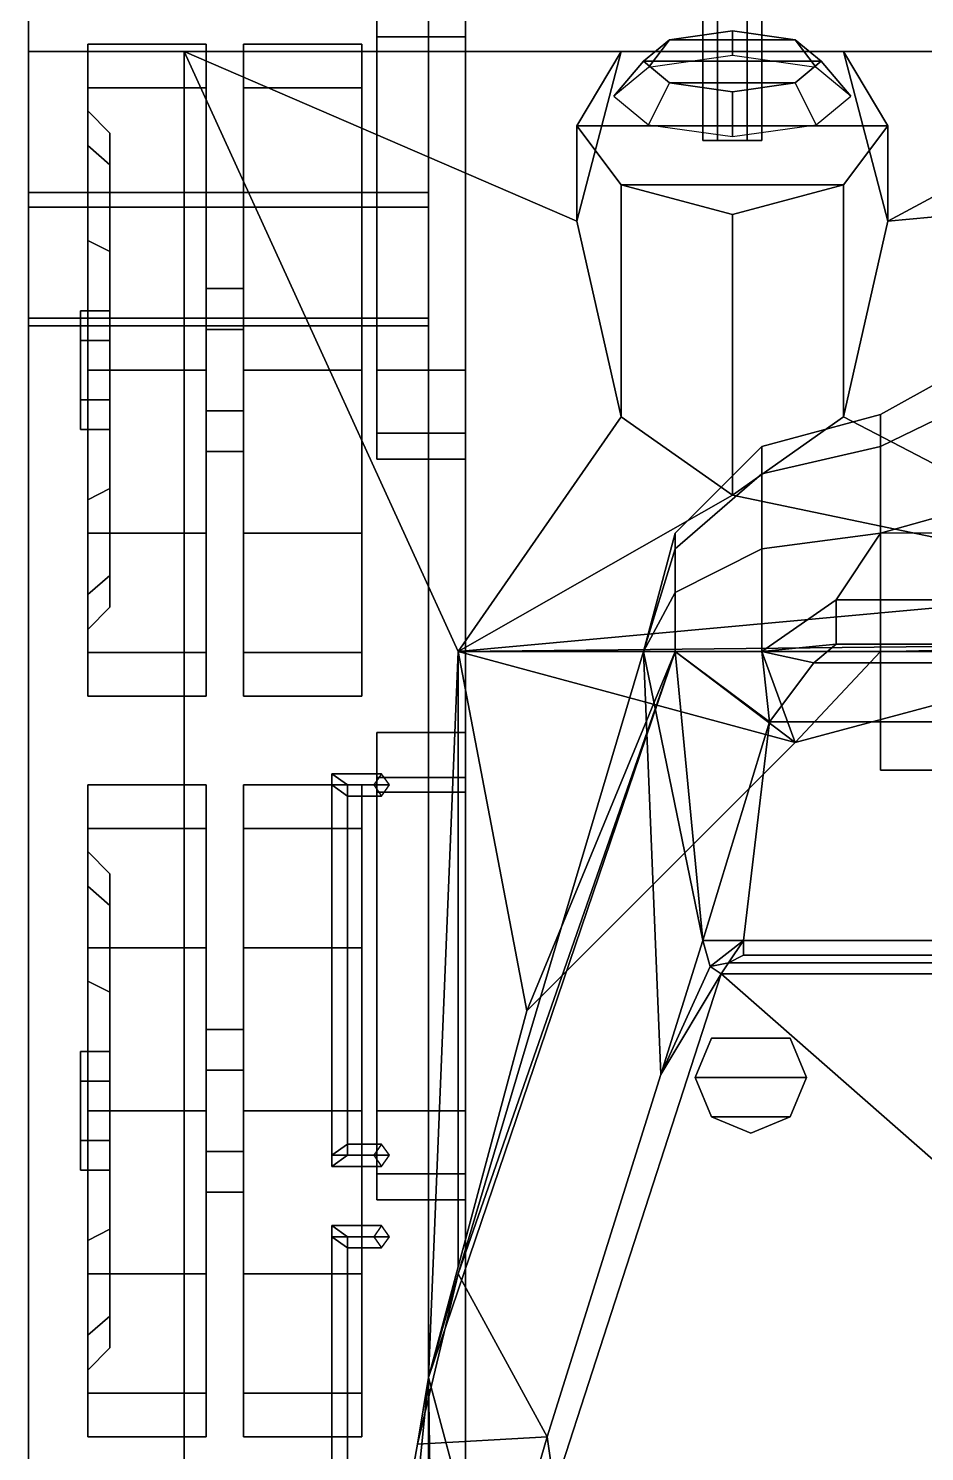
# Model space of a CAD drawing. Header units: millimetres. Extents: x -1.5 to 3, y -11.1 to 7.4.
# Drawn here: x -1.53 to -0.321, y 0.48 to 2.401 of the extents above; entities that cross this region are included whole.
import ezdxf

# ---------------------------------------------------------------- set-up
doc = ezdxf.new("R2010")
doc.units = ezdxf.units.MM
for name, color, linetype in [('mantlet', 5, 'Continuous'), ('mg', 1, 'Continuous'), ('mudguards', 6, 'Continuous'), ('tracks', 3, 'Continuous'), ('turret', 2, 'Continuous'), ('wheel', 2, 'Continuous')]:
    doc.layers.add(name, color=color, linetype=linetype)

msp = doc.modelspace()

# ---------------------------------------------------------------- linework, layer by layer
for points in [[(-0.94, 2.47, 0.4), (-0.94, -2.47, 0.4), (-0.94, -2.96, 0.89), (-0.94, 2.94, 0.67)], [(-0.94, 2.94, 0.77), (-0.94, -2.96, 0.89), (-0.94, -2.7338, 1.08), (-0.94, 2.4045, 1.08)], [(0.94, 2.37, 1.1), (0.94, 2.94, 0.77), (-0.94, 2.94, 0.77), (-0.94, 2.37, 1.1)], [(-0.94, -2.96, 0.89), (-0.94, 2.94, 0.77), (-0.94, 2.94, 0.67), (-0.94, -2.96, 0.89)], [(0.94, 2.47, 0.4), (0.94, -2.47, 0.4), (-0.94, -2.47, 0.4), (-0.94, 2.47, 0.4)], [(-0.94, 2.4506, 0.485), (-0.94, 2.39, 0.45), (-1.06, 2.39, 0.45), (-1.06, 2.4506, 0.485)], [(-0.94, 2.39, 0.59), (-0.94, 2.4506, 0.555), (-1.06, 2.4506, 0.555), (-1.06, 2.39, 0.59)], [(-1.06, 2.39, 0.45), (-1.06, 2.37, 0.45), (-1.06, 2.39, 0.59), (-1.06, 2.4506, 0.555)], [(-1.06, 2.4506, 0.485), (-1.06, 2.39, 0.45), (-1.06, 2.4506, 0.555), (-1.06, 2.4506, 0.485)], [(-1.06, 2.39, 0.59), (-1.06, 1.94, 0.59), (-0.94, 1.94, 0.59), (-0.94, 2.39, 0.59)], [(-1.06, 2.37, 0.45), (-1.06, 1.94, 0.35), (-1.06, 1.94, 0.59), (-1.06, 2.39, 0.59)], [(-0.94, 2.39, 0.45), (-0.94, 2.37, 0.45), (-1.06, 2.37, 0.45), (-1.06, 2.39, 0.45)], [(-1.32, 2.37, 1.1), (-1.32, -2.71, 1.1), (-0.99, 0.58, 1.5103), (-0.95, 1.56, 1.56)], [(-0.73, 1.877, 1.38), (-0.79, 2.1411, 1.23), (-1.32, 2.37, 1.1), (-0.95, 1.56, 1.56)], [(-0.79, 2.1411, 1.23), (-0.73, 2.37, 1.1), (-0.73, 2.37, 1.1), (-1.32, 2.37, 1.1)], [(-0.94, 2.37, 0.45), (-0.94, 1.94, 0.35), (-1.06, 1.94, 0.35), (-1.06, 2.37, 0.45)], [(-0.79, 2.27, 1.23), (-0.73, 2.37, 1.1), (-0.73, 2.37, 1.1), (-0.79, 2.1411, 1.23)], [(-0.37, 2.27, 1.23), (-0.43, 2.37, 1.1), (-0.73, 2.37, 1.1), (-0.79, 2.27, 1.23)], [(-0.43, 2.37, 1.1), (-0.37, 2.27, 1.23), (-0.37, 2.1411, 1.23), (-0.43, 2.37, 1.1)], [(-0.43, 2.37, 1.1), (-0.37, 2.1411, 1.23), (0, 2.34, 1.117), (0, 2.37, 1.1)], [(-0.37, 2.1411, 1.23), (-0.37, 2.1411, 1.23), (0.01, 2.1763, 1.21), (0, 2.34, 1.117)], [(-0.73, 2.19, 1.38), (-0.79, 2.27, 1.23), (-0.79, 2.1411, 1.23), (-0.73, 1.877, 1.38)], [(-0.43, 2.19, 1.38), (-0.37, 2.27, 1.23), (-0.79, 2.27, 1.23), (-0.73, 2.19, 1.38)], [(-0.37, 2.27, 1.23), (-0.43, 2.19, 1.38), (-0.43, 1.877, 1.38), (-0.37, 2.1411, 1.23)], [(-0.58, 2.15, 1.44), (-0.73, 2.19, 1.38), (-0.73, 1.877, 1.38), (-0.58, 1.7713, 1.44)], [(-0.58, 2.15, 1.44), (-0.43, 2.19, 1.38), (-0.73, 2.19, 1.38), (-0.58, 2.15, 1.44)], [(-0.43, 2.19, 1.38), (-0.58, 2.15, 1.44), (-0.58, 1.7713, 1.44), (-0.43, 1.877, 1.38)], [(-0.37, 2.1411, 1.23), (-0.43, 1.877, 1.38), (0.01, 1.648, 1.51), (0.01, 2.1763, 1.21)], [(-0.94, 1.8551, 0.3851), (-0.94, 1.94, 0.35), (-0.94, 2.155, 0.4), (-0.94, 1.849, 0.4)], [(-0.94, 1.94, 0.35), (-0.94, 1.8551, 0.3851), (-1.06, 1.8551, 0.3851), (-1.06, 1.94, 0.35)], [(-0.94, 1.8551, 0.5549), (-0.94, 1.94, 0.59), (-1.06, 1.94, 0.59), (-1.06, 1.8551, 0.5549)], [(-1.06, 1.8551, 0.5549), (-1.06, 1.94, 0.59), (-1.06, 1.94, 0.35), (-1.06, 1.8551, 0.3851)], [(-0.58, 1.7713, 1.44), (-0.73, 1.877, 1.38), (-0.95, 1.56, 1.56)], [(0.01, 1.648, 1.51), (-0.43, 1.877, 1.38), (-0.58, 1.7713, 1.44)], [(-0.94, 1.82, 0.47), (-0.94, 1.8551, 0.5549), (-1.06, 1.8551, 0.5549), (-1.06, 1.82, 0.47)], [(-0.94, 1.8551, 0.3851), (-0.94, 1.82, 0.47), (-1.06, 1.82, 0.47), (-1.06, 1.8551, 0.3851)], [(-1.06, 1.82, 0.47), (-1.06, 1.8551, 0.5549), (-1.06, 1.8551, 0.3851), (-1.06, 1.82, 0.47)], [(0.01, 1.648, 1.51), (-0.58, 1.7713, 1.44), (-0.95, 1.56, 1.56)], [(0, 1.57, 1.5543), (0.01, 1.648, 1.51), (-0.95, 1.56, 1.56)], [(-0.95, 1.56, 1.56), (-0.99, 0.58, 1.5103), (-0.95, 0.7293, 1.56)], [(0, 1.57, 1.5543), (-0.95, 1.56, 1.56), (-0.0373, 1.56, 1.56)], [(-0.0373, 1.56, 1.56), (-0.95, 1.56, 1.56), (-0.495, 1.4374, 1.56)], [(-0.495, 1.4374, 1.56), (-0.95, 1.56, 1.56), (-0.8574, 1.075, 1.56)], [(-0.8574, 1.075, 1.56), (-0.95, 1.56, 1.56), (-0.95, 0.7293, 1.56)], [(-1.06, 1.4506, 0.485), (-1.06, 1.39, 0.45), (-1.06, 1.4506, 0.555), (-1.06, 1.4506, 0.485)], [(-1.06, 1.39, 0.45), (-1.06, 1.37, 0.45), (-1.06, 1.39, 0.59), (-1.06, 1.4506, 0.555)], [(-0.94, 1.4506, 0.555), (-0.94, 1.4506, 0.485), (-1.06, 1.4506, 0.485), (-1.06, 1.4506, 0.555)], [(-0.94, 1.4506, 0.485), (-0.94, 1.39, 0.45), (-1.06, 1.39, 0.45), (-1.06, 1.4506, 0.485)], [(-0.94, 1.39, 0.59), (-0.94, 1.4506, 0.555), (-1.06, 1.4506, 0.555), (-1.06, 1.39, 0.59)], [(-1.0428, 1.38, 1.424), (-1.0534, 1.395, 1.4134), (-1.1206, 1.395, 1.4806), (-1.0994, 1.38, 1.4806)], [(-1.0534, 1.395, 1.4134), (-1.064, 1.38, 1.4028), (-1.1206, 1.38, 1.4594), (-1.1206, 1.395, 1.4806)], [(-1.1206, 0.88, 1.4594), (-1.1206, 0.865, 1.4806), (-1.1206, 1.395, 1.4806), (-1.1206, 1.38, 1.4594)], [(-1.1206, 0.865, 1.4806), (-1.0994, 0.88, 1.4806), (-1.0994, 1.38, 1.4806), (-1.1206, 1.395, 1.4806)], [(-1.06, 1.37, 0.45), (-1.06, 0.94, 0.35), (-1.06, 0.94, 0.59), (-1.06, 1.39, 0.59)], [(-0.94, 1.39, 0.45), (-0.94, 1.37, 0.45), (-1.06, 1.37, 0.45), (-1.06, 1.39, 0.45)], [(-1.06, 1.39, 0.59), (-1.06, 0.94, 0.59), (-0.94, 0.94, 0.59), (-0.94, 1.39, 0.59)], [(-1.064, 1.38, 1.4028), (-1.0534, 1.365, 1.4134), (-1.0994, 1.365, 1.4594), (-1.1206, 1.38, 1.4594)], [(-1.0994, 0.895, 1.4594), (-1.1206, 0.88, 1.4594), (-1.1206, 1.38, 1.4594), (-1.0994, 1.365, 1.4594)], [(-1.0534, 1.365, 1.4134), (-1.0428, 1.38, 1.424), (-1.0994, 1.38, 1.4806), (-1.0994, 1.365, 1.4594)], [(-1.0994, 0.88, 1.4806), (-1.0994, 0.895, 1.4594), (-1.0994, 1.365, 1.4594), (-1.0994, 1.38, 1.4806)], [(-0.94, 1.37, 0.45), (-0.94, 0.94, 0.35), (-1.06, 0.94, 0.35), (-1.06, 1.37, 0.45)], [(-0.94, 0.8551, 0.3851), (-0.94, 0.94, 0.35), (-0.94, 1.155, 0.4), (-0.94, 0.849, 0.4)], [(-1.06, 0.8551, 0.5549), (-1.06, 0.94, 0.59), (-1.06, 0.94, 0.35), (-1.06, 0.8551, 0.3851)], [(-0.94, 0.94, 0.35), (-0.94, 0.8551, 0.3851), (-1.06, 0.8551, 0.3851), (-1.06, 0.94, 0.35)], [(-0.94, 0.8551, 0.5549), (-0.94, 0.94, 0.59), (-1.06, 0.94, 0.59), (-1.06, 0.8551, 0.5549)], [(-1.0534, 0.895, 1.4134), (-1.064, 0.88, 1.4028), (-1.1206, 0.88, 1.4594), (-1.0994, 0.895, 1.4594)], [(-1.0428, 0.88, 1.424), (-1.0534, 0.895, 1.4134), (-1.0994, 0.895, 1.4594), (-1.0994, 0.88, 1.4806)], [(-1.064, 0.88, 1.4028), (-1.0534, 0.865, 1.4134), (-1.1206, 0.865, 1.4806), (-1.1206, 0.88, 1.4594)], [(-1.0534, 0.865, 1.4134), (-1.0428, 0.88, 1.424), (-1.0994, 0.88, 1.4806), (-1.1206, 0.865, 1.4806)], [(-1.06, 0.82, 0.47), (-1.06, 0.8551, 0.5549), (-1.06, 0.8551, 0.3851), (-1.06, 0.82, 0.47)], [(-0.94, 0.82, 0.47), (-0.94, 0.8551, 0.5549), (-1.06, 0.8551, 0.5549), (-1.06, 0.82, 0.47)], [(-0.94, 0.8551, 0.3851), (-0.94, 0.82, 0.47), (-1.06, 0.82, 0.47), (-1.06, 0.8551, 0.3851)], [(-1.0428, 0.77, 1.424), (-1.0534, 0.785, 1.4134), (-1.1206, 0.785, 1.4806), (-1.0994, 0.77, 1.4806)], [(-1.0534, 0.785, 1.4134), (-1.064, 0.77, 1.4028), (-1.1206, 0.77, 1.4594), (-1.1206, 0.785, 1.4806)], [(-1.1206, 0.27, 1.4594), (-1.1206, 0.255, 1.4806), (-1.1206, 0.785, 1.4806), (-1.1206, 0.77, 1.4594)], [(-1.1206, 0.255, 1.4806), (-1.0994, 0.27, 1.4806), (-1.0994, 0.77, 1.4806), (-1.1206, 0.785, 1.4806)], [(-1.064, 0.77, 1.4028), (-1.0534, 0.755, 1.4134), (-1.0994, 0.755, 1.4594), (-1.1206, 0.77, 1.4594)], [(-1.0994, 0.285, 1.4594), (-1.1206, 0.27, 1.4594), (-1.1206, 0.77, 1.4594), (-1.0994, 0.755, 1.4594)], [(-1.0534, 0.755, 1.4134), (-1.0428, 0.77, 1.424), (-1.0994, 0.77, 1.4806), (-1.0994, 0.755, 1.4594)], [(-1.0994, 0.27, 1.4806), (-1.0994, 0.285, 1.4594), (-1.0994, 0.755, 1.4594), (-1.0994, 0.77, 1.4806)], [(-0.95, 0.7293, 1.56), (-0.99, 0.58, 1.5103), (-0.99, 0.58, 1.56), (-0.95, 0.7293, 1.56)], [(-0.99, 0.58, 1.5103), (-1.32, -2.71, 1.1), (-0.95, -2.19, 1.56)], [(-0.99, 0.58, 1.5103), (-0.95, -2.19, 1.56), (-0.95, 0.4307, 1.56)], [(-0.99, 0.58, 1.5103), (-0.95, 0.4307, 1.56), (-0.95, 0.4307, 1.56), (-0.99, 0.58, 1.56)]]:
    msp.add_3dface(points)
at = {"layer": 'mantlet'}
for points in [[(-0.29, 1.8804, 2.195), (-0.29, 1.93, 2.01), (-0.38, 1.88, 2.01), (-0.38, 1.8371, 2.17)], [(-0.29, 1.93, 2.01), (-0.29, 1.8804, 1.825), (-0.38, 1.8371, 1.85), (-0.38, 1.88, 2.01)], [(-0.29, 1.8804, 1.825), (-0.29, 1.745, 1.71), (-0.38, 1.72, 1.7329), (-0.38, 1.8371, 1.85)], [(-0.29, 1.745, 2.31), (-0.29, 1.8804, 2.195), (-0.38, 1.8371, 2.17), (-0.38, 1.72, 2.2871)], [(-0.29, 1.56, 2.33), (-0.29, 1.745, 2.31), (-0.38, 1.72, 2.2871), (-0.38, 1.56, 2.33)], [(-0.29, 1.745, 1.71), (-0.29, 1.56, 1.69), (-0.38, 1.56, 1.69), (-0.38, 1.72, 1.7329)], [(0.38, 1.4, 2.2871), (0.38, 1.56, 2.33), (-0.38, 1.56, 2.33), (-0.38, 1.4, 2.2871)], [(0.38, 1.56, 1.69), (0.38, 1.4, 1.7329), (-0.38, 1.4, 1.7329), (-0.38, 1.56, 1.69)]]:
    msp.add_3dface(points, dxfattribs=at)
at = {"layer": 'mg'}
for points in [[(-0.6, 2.46, 1.2446), (-0.62, 2.46, 1.21), (-0.62, 2.25, 1.21), (-0.6, 2.25, 1.2446)], [(-0.62, 2.46, 1.21), (-0.62, 2.46, 1.13), (-0.62, 2.25, 1.13), (-0.62, 2.25, 1.21)], [(-0.62, 2.46, 1.13), (-0.54, 2.46, 1.13), (-0.54, 2.25, 1.13), (-0.62, 2.25, 1.13)], [(-0.56, 2.46, 1.2446), (-0.6, 2.46, 1.2446), (-0.6, 2.25, 1.2446), (-0.56, 2.25, 1.2446)], [(-0.54, 2.46, 1.21), (-0.56, 2.46, 1.2446), (-0.56, 2.25, 1.2446), (-0.54, 2.25, 1.21)], [(-0.54, 2.46, 1.13), (-0.54, 2.46, 1.21), (-0.54, 2.25, 1.21), (-0.54, 2.25, 1.13)], [(-0.6931, 2.3487, 1.1537), (-0.74, 2.31, 1.26), (-0.7, 2.357, 1.2771), (-0.6649, 2.386, 1.1974)], [(-0.6649, 2.386, 1.1974), (-0.7, 2.357, 1.2771), (-0.46, 2.357, 1.2771), (-0.4951, 2.386, 1.1974)], [(-0.58, 2.3647, 1.1096), (-0.6931, 2.3487, 1.1537), (-0.6649, 2.386, 1.1974), (-0.58, 2.398, 1.1643)], [(-0.58, 2.398, 1.1643), (-0.6649, 2.386, 1.1974), (-0.4951, 2.386, 1.1974), (-0.58, 2.398, 1.1643)], [(-0.4669, 2.3487, 1.1537), (-0.58, 2.3647, 1.1096), (-0.58, 2.398, 1.1643), (-0.4951, 2.386, 1.1974)], [(-0.42, 2.31, 1.26), (-0.4669, 2.3487, 1.1537), (-0.4951, 2.386, 1.1974), (-0.46, 2.357, 1.2771)], [(-0.74, 2.31, 1.26), (-0.6931, 2.2713, 1.3663), (-0.6649, 2.328, 1.3568), (-0.7, 2.357, 1.2771)], [(-0.7, 2.357, 1.2771), (-0.6649, 2.328, 1.3568), (-0.4951, 2.328, 1.3568), (-0.46, 2.357, 1.2771)], [(-0.4669, 2.2713, 1.3663), (-0.42, 2.31, 1.26), (-0.46, 2.357, 1.2771), (-0.4951, 2.328, 1.3568)], [(-0.6931, 2.2713, 1.3663), (-0.58, 2.2553, 1.4104), (-0.58, 2.3159, 1.3899), (-0.6649, 2.328, 1.3568)], [(-0.6649, 2.328, 1.3568), (-0.58, 2.3159, 1.3899), (-0.58, 2.3159, 1.3899), (-0.4951, 2.328, 1.3568)], [(-0.58, 2.2553, 1.4104), (-0.4669, 2.2713, 1.3663), (-0.4951, 2.328, 1.3568), (-0.58, 2.3159, 1.3899)]]:
    msp.add_3dface(points, dxfattribs=at)
at = {"layer": 'mudguards'}
for points in [[(-1.53, 2.86, 1.08), (-1.53, -2.74, 1.08), (-1.53, -2.71, 1.1), (-1.53, 2.88, 1.1)], [(-1.53, 2.88, 1.1), (-1.53, 2.37, 1.1), (-0.94, 2.37, 1.1), (-0.94, 2.88, 1.1)], [(-0.94, 2.37, 1.1), (-0.94, 2.4045, 1.08), (-0.94, 2.86, 1.08), (-0.94, 2.88, 1.1)], [(-0.94, 2.86, 1.08), (-0.94, -2.7338, 1.08), (-1.53, -2.74, 1.08), (-1.53, 2.86, 1.08)], [(-1.53, 2.37, 1.1), (-1.53, -2.01, 1.1), (-1.32, -2.01, 1.1), (-1.32, 2.37, 1.1)]]:
    msp.add_3dface(points, dxfattribs=at)
at = {"layer": 'tracks'}
for points in [[(-1.53, 2.81, 0.34), (-1.53, 2.18, 0.05), (-1.53, 2.16, 0.08), (-1.53, 2.78, 0.38)], [(-0.99, 2.81, 0.34), (-0.99, 2.18, 0.05), (-1.53, 2.18, 0.05), (-1.53, 2.81, 0.34)], [(-0.99, 2.16, 0.08), (-0.99, 2.18, 0.05), (-0.99, 2.81, 0.34), (-0.99, 2.78, 0.38)], [(-1.53, 2.78, 0.38), (-1.53, 2.16, 0.08), (-0.99, 2.16, 0.08), (-0.99, 2.78, 0.38)], [(-1.53, 2, 0.89), (-1.53, 2.43, 0.9), (-0.99, 2.43, 0.9), (-0.99, 2, 0.89)], [(-1.53, 2, 0.93), (-1.53, 2.43, 0.94), (-1.53, 2.43, 0.9), (-1.53, 2, 0.89)], [(-0.99, 2, 0.93), (-0.99, 2.43, 0.94), (-1.53, 2.43, 0.94), (-1.53, 2, 0.93)], [(-0.99, 2.43, 0.9), (-0.99, 2.43, 0.94), (-0.99, 2, 0.93), (-0.99, 2, 0.89)], [(-0.99, 2.18, 0.05), (-0.99, 2.01), (-1.53, 2.01), (-1.53, 2.18, 0.05)], [(-1.53, 2.18, 0.05), (-1.53, 2.01), (-1.53, 2.01, 0.04), (-1.53, 2.16, 0.08)], [(-0.99, 2.01, 0.04), (-0.99, 2.01), (-0.99, 2.18, 0.05), (-0.99, 2.16, 0.08)], [(-1.53, 2.16, 0.08), (-1.53, 2.01, 0.04), (-0.99, 2.01, 0.04), (-0.99, 2.16, 0.08)], [(-0.99, 2.01), (-0.99, -1.92), (-1.53, -1.92), (-1.53, 2.01)], [(-1.53, 2.01), (-1.53, -1.92), (-1.53, -1.92, 0.04), (-1.53, 2.01, 0.04)], [(-1.53, 2.01, 0.04), (-1.53, -1.92, 0.04), (-0.99, -1.92, 0.04), (-0.99, 2.01, 0.04)], [(-0.99, -1.01, 0.93), (-0.99, 2, 0.93), (-1.53, 2, 0.93), (-1.53, -1.01, 0.93)], [(-1.53, -1.01, 0.93), (-1.53, 2, 0.93), (-1.53, 2, 0.89), (-1.53, -1.01, 0.89)], [(-1.53, -1.01, 0.89), (-1.53, 2, 0.89), (-0.99, 2, 0.89), (-0.99, -1.01, 0.89)], [(-0.99, -1.92, 0.04), (-0.99, -1.92), (-0.99, 2.01), (-0.99, 2.01, 0.04)], [(-0.99, 2, 0.89), (-0.99, 2, 0.93), (-0.99, -1.01, 0.93), (-0.99, -1.01, 0.89)]]:
    msp.add_3dface(points, dxfattribs=at)
at = {"layer": 'turret'}
for points in [[(-0.54, 1.8371, 2.01), (-0.38, 1.88, 2.01), (-0.38, 1.8371, 1.85), (-0.54, 1.8, 1.8714)], [(-0.54, 1.8, 2.1486), (-0.38, 1.8371, 2.17), (-0.38, 1.88, 2.01), (-0.54, 1.8371, 2.01)], [(-0.6571, 1.72, 2.01), (-0.54, 1.8371, 2.01), (-0.54, 1.8, 1.8714), (-0.6571, 1.6986, 1.93)], [(-0.6571, 1.6986, 2.09), (-0.54, 1.8, 2.1486), (-0.54, 1.8371, 2.01), (-0.6571, 1.72, 2.01)], [(-0.54, 1.8, 1.8714), (-0.38, 1.8371, 1.85), (-0.38, 1.72, 1.7329), (-0.54, 1.6986, 1.77)], [(-0.54, 1.6986, 2.25), (-0.38, 1.72, 2.2871), (-0.38, 1.8371, 2.17), (-0.54, 1.8, 2.1486)], [(-0.6571, 1.6986, 1.93), (-0.54, 1.8, 1.8714), (-0.54, 1.6986, 1.77), (-0.6571, 1.64, 1.8714)], [(-0.6571, 1.64, 2.1486), (-0.54, 1.6986, 2.25), (-0.54, 1.8, 2.1486), (-0.6571, 1.6986, 2.09)], [(-0.7, 1.56, 2.01), (-0.6571, 1.72, 2.01), (-0.6571, 1.6986, 1.93), (-0.7, 1.56, 2.01)], [(-0.7, 1.56, 2.01), (-0.6571, 1.6986, 2.09), (-0.6571, 1.72, 2.01), (-0.7, 1.56, 2.01)], [(-0.54, 1.6986, 1.77), (-0.38, 1.72, 1.7329), (-0.38, 1.56, 1.69), (-0.54, 1.56, 1.7329)], [(-0.54, 1.56, 2.2871), (-0.44, 1.63, 2.355), (-0.38, 1.72, 2.2871), (-0.54, 1.6986, 2.25)], [(0.38, 1.72, 2.2871), (-0.38, 1.72, 2.2871), (-0.44, 1.63, 2.355), (0.44, 1.63, 2.355)], [(-0.7, 1.56, 2.01), (-0.6571, 1.6986, 1.93), (-0.6571, 1.64, 1.8714), (-0.7, 1.56, 2.01)], [(-0.7, 1.56, 2.01), (-0.6571, 1.64, 2.1486), (-0.6571, 1.6986, 2.09), (-0.7, 1.56, 2.01)], [(-0.6571, 1.64, 1.8714), (-0.54, 1.6986, 1.77), (-0.54, 1.56, 1.7329), (-0.6571, 1.56, 1.85)], [(-0.6571, 1.56, 2.17), (-0.54, 1.56, 2.2871), (-0.54, 1.6986, 2.25), (-0.6571, 1.64, 2.1486)], [(-0.7, 1.56, 2.01), (-0.6571, 1.64, 1.8714), (-0.6571, 1.56, 1.85), (-0.7, 1.56, 2.01)], [(-0.7, 1.56, 2.01), (-0.6571, 1.56, 2.17), (-0.6571, 1.64, 2.1486), (-0.7, 1.56, 2.01)], [(-0.44, 1.57, 2.36), (-0.44, 1.63, 2.355), (-0.54, 1.56, 2.2871)], [(0.44, 1.63, 2.355), (-0.44, 1.63, 2.355), (-0.44, 1.57, 2.36), (0.44, 1.57, 2.36)], [(-0.99, 0.58, 1.71), (-0.95, 0.72, 1.85), (-0.95, 0.72, 1.85), (-0.6571, 1.56, 1.85)], [(-0.8574, 1.075, 1.71), (-0.99, 0.58, 1.71), (-0.99, 0.58, 1.71), (-0.6571, 1.56, 1.85)], [(-0.7, 1.56, 2.01), (-0.95, 0.72, 1.85), (-0.83, 0.5, 2.43), (-0.6767, 0.989, 2.43)], [(-0.6571, 1.56, 1.85), (-0.95, 0.72, 1.85), (-0.95, 0.72, 1.85), (-0.7, 1.56, 2.01)], [(-0.8574, 1.075, 1.71), (-0.6571, 1.56, 1.85), (-0.6571, 1.56, 1.85), (-0.495, 1.4374, 1.71)], [(-0.62, 1.17, 2.43), (-0.7, 1.56, 2.01), (-0.6767, 0.989, 2.43)], [(-0.62, 1.17, 2.43), (-0.6571, 1.56, 2.17), (-0.7, 1.56, 2.01)], [(-0.62, 1.17, 2.43), (-0.53, 1.465, 2.38), (-0.6571, 1.56, 2.17)], [(-0.53, 1.465, 2.38), (-0.54, 1.56, 2.2871), (-0.6571, 1.56, 2.17)], [(-0.495, 1.4374, 1.71), (-0.6571, 1.56, 1.85), (-0.6571, 1.56, 1.85), (-0.54, 1.56, 1.7329)], [(-0.47, 1.545, 2.36), (-0.44, 1.57, 2.36), (-0.54, 1.56, 2.2871)], [(-0.53, 1.465, 2.38), (-0.47, 1.545, 2.36), (-0.54, 1.56, 2.2871)], [(-0.495, 1.4374, 1.71), (-0.54, 1.56, 1.7329), (-0.54, 1.56, 1.7329), (-0.38, 1.56, 1.69)], [(0, 1.57, 1.71), (-0.495, 1.4374, 1.71), (-0.38, 1.56, 1.69), (0, 1.57, 1.71)], [(-0.0373, 1.56, 1.56), (-0.495, 1.4374, 1.56), (-0.495, 1.4374, 1.71), (-0.0373, 1.56, 1.71)], [(0.44, 1.57, 2.36), (-0.44, 1.57, 2.36), (-0.47, 1.545, 2.36), (0.47, 1.545, 2.36)], [(0.47, 1.545, 2.36), (-0.47, 1.545, 2.36), (-0.53, 1.465, 2.38), (0.53, 1.465, 2.38)], [(-0.53, 1.465, 2.38), (-0.62, 1.17, 2.43), (-0.565, 1.17, 2.43)], [(0.53, 1.465, 2.38), (-0.53, 1.465, 2.38), (-0.565, 1.17, 2.43), (0.565, 1.17, 2.43)], [(-0.495, 1.4374, 1.56), (-0.8574, 1.075, 1.56), (-0.8574, 1.075, 1.71), (-0.495, 1.4374, 1.71)], [(-0.61, 1.135, 2.43), (-0.62, 1.17, 2.43), (-0.6767, 0.989, 2.43)], [(-0.565, 1.17, 2.43), (-0.62, 1.17, 2.43), (-0.61, 1.135, 2.43)], [(-0.565, 1.17, 2.43), (-0.61, 1.135, 2.43), (-0.585, 1.14, 2.46)], [(-0.565, 1.17, 2.43), (-0.585, 1.14, 2.46), (-0.565, 1.15, 2.46)], [(0.565, 1.17, 2.43), (-0.565, 1.17, 2.43), (-0.565, 1.15, 2.46), (0.565, 1.15, 2.46)], [(-0.595, 1.125, 2.46), (-0.61, 1.135, 2.43), (-0.6767, 0.989, 2.43)], [(-0.585, 1.14, 2.46), (-0.61, 1.135, 2.43), (-0.595, 1.125, 2.46)], [(0.585, 1.14, 2.46), (-0.585, 1.14, 2.46), (-0.595, 1.125, 2.46), (0.595, 1.125, 2.46)], [(0.565, 1.15, 2.46), (-0.565, 1.15, 2.46), (-0.585, 1.14, 2.46), (0.585, 1.14, 2.46)], [(-0.6767, 0.989, 2.43), (-0.83, 0.5, 2.43), (-0.82, 0.43, 2.455), (-0.595, 1.125, 2.46)], [(-0.595, 1.125, 2.46), (-0.82, 0.43, 2.455), (0.0359, 0.31, 2.455), (0.175, 0.4491, 2.455)], [(0.595, 1.125, 2.46), (-0.595, 1.125, 2.46), (0.175, 0.4491, 2.455), (0.365, 0.5, 2.455)], [(-0.8574, 1.075, 1.56), (-0.99, 0.58, 1.56), (-0.99, 0.58, 1.71), (-0.8574, 1.075, 1.71)], [(-0.63, 0.985, 2.535), (-0.608, 1.038, 2.535), (-0.608, 1.038, 2.46), (-0.63, 0.985, 2.46)], [(-0.63, 0.985, 2.535), (-0.48, 0.985, 2.535), (-0.502, 1.038, 2.535), (-0.608, 1.038, 2.535)], [(-0.608, 1.038, 2.535), (-0.502, 1.038, 2.535), (-0.502, 1.038, 2.46), (-0.608, 1.038, 2.46)], [(-0.502, 1.038, 2.535), (-0.48, 0.985, 2.535), (-0.48, 0.985, 2.46), (-0.502, 1.038, 2.46)], [(-0.608, 0.932, 2.535), (-0.63, 0.985, 2.535), (-0.63, 0.985, 2.46), (-0.608, 0.932, 2.46)], [(-0.608, 0.932, 2.535), (-0.502, 0.932, 2.535), (-0.48, 0.985, 2.535), (-0.63, 0.985, 2.535)], [(-0.48, 0.985, 2.535), (-0.502, 0.932, 2.535), (-0.502, 0.932, 2.46), (-0.48, 0.985, 2.46)], [(-0.555, 0.91, 2.535), (-0.608, 0.932, 2.535), (-0.608, 0.932, 2.46), (-0.555, 0.91, 2.46)], [(-0.555, 0.91, 2.535), (-0.555, 0.91, 2.535), (-0.502, 0.932, 2.535), (-0.608, 0.932, 2.535)], [(-0.502, 0.932, 2.535), (-0.555, 0.91, 2.535), (-0.555, 0.91, 2.46), (-0.502, 0.932, 2.46)], [(-0.95, 0.72, 1.85), (-1.005, 0.49, 1.95), (-0.83, 0.5, 2.43)], [(-0.95, 0.72, 1.85), (-1.005, 0.49, 1.85), (-1.005, 0.49, 1.95), (-0.95, 0.72, 1.85)], [(-1.005, 0.49, 1.85), (-0.95, 0.72, 1.85), (-0.99, 0.58, 1.71)], [(-1.015, 0.435, 1.85), (-1.005, 0.49, 1.85), (-0.99, 0.58, 1.71), (-0.8574, 0.085, 1.71)], [(-0.99, 0.58, 1.56), (-0.8574, 0.085, 1.56), (-0.8574, 0.085, 1.71), (-0.99, 0.58, 1.71)], [(-1.005, 0.49, 1.95), (-1.015, 0.435, 1.97), (-0.85, 0.43, 2.43), (-0.83, 0.5, 2.43)], [(-0.83, 0.5, 2.43), (-0.85, 0.43, 2.43), (-0.82, 0.43, 2.455), (-0.83, 0.5, 2.43)], [(-1.005, 0.49, 1.85), (-1.015, 0.435, 1.85), (-1.015, 0.435, 1.97), (-1.005, 0.49, 1.95)]]:
    msp.add_3dface(points, dxfattribs=at)
at = {"layer": 'wheel'}
for points in [[(-1.45, 2.3211, 0.25), (-1.45, 2.38, 0.47), (-1.29, 2.38, 0.47), (-1.29, 2.3211, 0.25)], [(-1.45, 2.2431, 0.295), (-1.45, 2.29, 0.47), (-1.45, 2.38, 0.47), (-1.45, 2.3211, 0.25)], [(-1.45, 2.38, 0.47), (-1.45, 2.3211, 0.69), (-1.29, 2.3211, 0.69), (-1.29, 2.38, 0.47)], [(-1.45, 2.29, 0.47), (-1.45, 2.2431, 0.645), (-1.45, 2.3211, 0.69), (-1.45, 2.38, 0.47)], [(-1.29, 2.16, 0.8511), (-1.29, 2.3211, 0.25), (-1.29, 2.38, 0.47), (-1.29, 2.3211, 0.69)], [(-1.24, 1.72, 0.8511), (-1.24, 2.3211, 0.69), (-1.24, 2.38, 0.47), (-1.24, 1.5589, 0.69)], [(-1.08, 2.38, 0.47), (-1.08, 2.3211, 0.25), (-1.24, 2.3211, 0.25), (-1.24, 2.38, 0.47)], [(-1.08, 2.3211, 0.69), (-1.08, 2.38, 0.47), (-1.24, 2.38, 0.47), (-1.24, 2.3211, 0.69)], [(-1.24, 1.5589, 0.69), (-1.24, 2.38, 0.47), (-1.24, 2.3211, 0.25), (-1.24, 1.5, 0.47)], [(-1.08, 2.38, 0.47), (-1.08, 1.5589, 0.25), (-1.08, 1.72, 0.0889), (-1.08, 2.3211, 0.25)], [(-1.08, 2.3211, 0.69), (-1.08, 1.5, 0.47), (-1.08, 1.5589, 0.25), (-1.08, 2.38, 0.47)], [(-1.45, 2.115, 0.1669), (-1.45, 2.2431, 0.295), (-1.45, 2.3211, 0.25), (-1.45, 2.16, 0.0889)], [(-1.45, 2.3211, 0.69), (-1.45, 2.16, 0.8511), (-1.29, 2.16, 0.8511), (-1.29, 2.3211, 0.69)], [(-1.45, 2.2431, 0.645), (-1.45, 2.115, 0.7731), (-1.45, 2.16, 0.8511), (-1.45, 2.3211, 0.69)], [(-1.45, 2.16, 0.0889), (-1.45, 2.3211, 0.25), (-1.29, 2.3211, 0.25), (-1.29, 2.16, 0.0889)], [(-1.29, 1.94, 0.91), (-1.29, 2.16, 0.0889), (-1.29, 2.3211, 0.25), (-1.29, 2.16, 0.8511)], [(-1.08, 2.3211, 0.25), (-1.08, 2.16, 0.0889), (-1.24, 2.16, 0.0889), (-1.24, 2.3211, 0.25)], [(-1.24, 1.5, 0.47), (-1.24, 2.3211, 0.25), (-1.24, 2.16, 0.0889), (-1.24, 1.5589, 0.25)], [(-1.24, 1.94, 0.91), (-1.24, 2.16, 0.8511), (-1.24, 2.3211, 0.69), (-1.24, 1.72, 0.8511)], [(-1.08, 2.16, 0.8511), (-1.08, 2.3211, 0.69), (-1.24, 2.3211, 0.69), (-1.24, 2.16, 0.8511)], [(-1.08, 2.3211, 0.25), (-1.08, 1.72, 0.0889), (-1.08, 1.94, 0.03), (-1.08, 2.16, 0.0889)], [(-1.08, 2.16, 0.8511), (-1.08, 1.5589, 0.69), (-1.08, 1.5, 0.47), (-1.08, 2.3211, 0.69)], [(-1.45, 2.29, 0.47), (-1.45, 2.2431, 0.295), (-1.42, 2.2171, 0.31), (-1.42, 2.26, 0.47)], [(-1.45, 2.2431, 0.645), (-1.45, 2.29, 0.47), (-1.42, 2.26, 0.47), (-1.42, 2.2171, 0.63)], [(-1.42, 2.02, 0.47), (-1.42, 2.02, 0.47), (-1.42, 2.26, 0.47), (-1.42, 2.2171, 0.31)], [(-1.42, 2.02, 0.47), (-1.42, 1.98, 0.5393), (-1.42, 2.2171, 0.63), (-1.42, 2.26, 0.47)], [(-1.45, 2.2431, 0.295), (-1.45, 2.115, 0.1669), (-1.42, 2.1, 0.1929), (-1.42, 2.2171, 0.31)], [(-1.45, 2.115, 0.7731), (-1.45, 2.2431, 0.645), (-1.42, 2.2171, 0.63), (-1.42, 2.1, 0.7471)], [(-1.42, 1.98, 0.4007), (-1.42, 2.02, 0.47), (-1.42, 2.2171, 0.31), (-1.42, 2.1, 0.1929)], [(-1.42, 1.98, 0.5393), (-1.42, 1.98, 0.5393), (-1.42, 2.1, 0.7471), (-1.42, 2.2171, 0.63)], [(-1.45, 2.16, 0.8511), (-1.45, 1.94, 0.91), (-1.29, 1.94, 0.91), (-1.29, 2.16, 0.8511)], [(-1.45, 2.115, 0.7731), (-1.45, 1.94, 0.82), (-1.45, 1.94, 0.91), (-1.45, 2.16, 0.8511)], [(-1.45, 1.94, 0.03), (-1.45, 2.16, 0.0889), (-1.29, 2.16, 0.0889), (-1.29, 1.94, 0.03)], [(-1.45, 1.94, 0.12), (-1.45, 2.115, 0.1669), (-1.45, 2.16, 0.0889), (-1.45, 1.94, 0.03)], [(-1.29, 1.72, 0.8511), (-1.29, 1.94, 0.03), (-1.29, 2.16, 0.0889), (-1.29, 1.94, 0.91)], [(-1.24, 1.5589, 0.25), (-1.24, 2.16, 0.0889), (-1.24, 1.94, 0.03), (-1.24, 1.72, 0.0889)], [(-1.08, 2.16, 0.0889), (-1.08, 1.94, 0.03), (-1.24, 1.94, 0.03), (-1.24, 2.16, 0.0889)], [(-1.08, 1.94, 0.91), (-1.08, 2.16, 0.8511), (-1.24, 2.16, 0.8511), (-1.24, 1.94, 0.91)], [(-1.08, 1.94, 0.91), (-1.08, 1.72, 0.8511), (-1.08, 1.5589, 0.69), (-1.08, 2.16, 0.8511)], [(-1.45, 1.94, 0.82), (-1.45, 2.115, 0.7731), (-1.42, 2.1, 0.7471), (-1.42, 1.94, 0.79)], [(-1.45, 2.115, 0.1669), (-1.45, 1.94, 0.12), (-1.42, 1.94, 0.15), (-1.42, 2.1, 0.1929)], [(-1.42, 1.98, 0.4007), (-1.42, 1.98, 0.4007), (-1.42, 2.1, 0.1929), (-1.42, 1.94, 0.15)], [(-1.42, 1.98, 0.5393), (-1.42, 1.9, 0.5393), (-1.42, 1.94, 0.79), (-1.42, 2.1, 0.7471)], [(-1.24, 2.05, 0.47), (-1.24, 1.995, 0.3747), (-1.29, 1.995, 0.3747), (-1.29, 2.05, 0.47)], [(-1.24, 1.995, 0.5653), (-1.24, 2.05, 0.47), (-1.29, 2.05, 0.47), (-1.29, 1.995, 0.5653)], [(-1.46, 1.98, 0.4007), (-1.46, 2.02, 0.47), (-1.42, 2.02, 0.47), (-1.42, 1.98, 0.4007)], [(-1.46, 2.02, 0.47), (-1.46, 1.98, 0.5393), (-1.42, 1.98, 0.5393), (-1.42, 2.02, 0.47)], [(-1.46, 1.9, 0.4007), (-1.46, 1.98, 0.5393), (-1.46, 2.02, 0.47), (-1.46, 1.98, 0.4007)], [(-1.46, 1.9, 0.4007), (-1.46, 1.98, 0.4007), (-1.42, 1.98, 0.4007), (-1.42, 1.9, 0.4007)], [(-1.46, 1.98, 0.5393), (-1.46, 1.9, 0.5393), (-1.42, 1.9, 0.5393), (-1.42, 1.98, 0.5393)], [(-1.46, 1.86, 0.47), (-1.46, 1.9, 0.5393), (-1.46, 1.98, 0.5393), (-1.46, 1.9, 0.4007)], [(-1.42, 1.9, 0.4007), (-1.42, 1.98, 0.4007), (-1.42, 1.94, 0.15), (-1.42, 1.78, 0.1929)], [(-1.24, 1.885, 0.5653), (-1.24, 1.995, 0.5653), (-1.29, 1.995, 0.5653), (-1.29, 1.885, 0.5653)], [(-1.24, 1.995, 0.3747), (-1.24, 1.885, 0.3747), (-1.29, 1.885, 0.3747), (-1.29, 1.995, 0.3747)], [(-1.45, 1.94, 0.91), (-1.45, 1.72, 0.8511), (-1.29, 1.72, 0.8511), (-1.29, 1.94, 0.91)], [(-1.45, 1.94, 0.82), (-1.45, 1.765, 0.7731), (-1.45, 1.72, 0.8511), (-1.45, 1.94, 0.91)], [(-1.45, 1.765, 0.7731), (-1.45, 1.94, 0.82), (-1.42, 1.94, 0.79), (-1.42, 1.78, 0.7471)], [(-1.45, 1.72, 0.0889), (-1.45, 1.94, 0.03), (-1.29, 1.94, 0.03), (-1.29, 1.72, 0.0889)], [(-1.45, 1.94, 0.12), (-1.45, 1.765, 0.1669), (-1.42, 1.78, 0.1929), (-1.42, 1.94, 0.15)], [(-1.45, 1.765, 0.1669), (-1.45, 1.94, 0.12), (-1.45, 1.94, 0.03), (-1.45, 1.72, 0.0889)], [(-1.42, 1.9, 0.5393), (-1.42, 1.9, 0.5393), (-1.42, 1.78, 0.7471), (-1.42, 1.94, 0.79)], [(-1.29, 1.5589, 0.69), (-1.29, 1.72, 0.0889), (-1.29, 1.94, 0.03), (-1.29, 1.72, 0.8511)], [(-1.08, 1.94, 0.03), (-1.08, 1.72, 0.0889), (-1.24, 1.72, 0.0889), (-1.24, 1.94, 0.03)], [(-1.08, 1.72, 0.8511), (-1.08, 1.94, 0.91), (-1.24, 1.94, 0.91), (-1.24, 1.72, 0.8511)], [(-1.46, 1.86, 0.47), (-1.46, 1.9, 0.4007), (-1.42, 1.9, 0.4007), (-1.42, 1.86, 0.47)], [(-1.46, 1.9, 0.5393), (-1.46, 1.86, 0.47), (-1.42, 1.86, 0.47), (-1.42, 1.9, 0.5393)], [(-1.42, 1.9, 0.4007), (-1.42, 1.9, 0.4007), (-1.42, 1.78, 0.1929), (-1.42, 1.6629, 0.31)], [(-1.42, 1.9, 0.5393), (-1.42, 1.86, 0.47), (-1.42, 1.6629, 0.63), (-1.42, 1.78, 0.7471)], [(-1.42, 1.86, 0.47), (-1.42, 1.9, 0.4007), (-1.42, 1.6629, 0.31), (-1.42, 1.62, 0.47)], [(-1.24, 1.885, 0.3747), (-1.24, 1.83, 0.47), (-1.29, 1.83, 0.47), (-1.29, 1.885, 0.3747)], [(-1.24, 1.83, 0.47), (-1.24, 1.885, 0.5653), (-1.29, 1.885, 0.5653), (-1.29, 1.83, 0.47)], [(-1.42, 1.86, 0.47), (-1.42, 1.86, 0.47), (-1.42, 1.62, 0.47), (-1.42, 1.6629, 0.63)], [(-1.45, 1.765, 0.1669), (-1.45, 1.6369, 0.295), (-1.42, 1.6629, 0.31), (-1.42, 1.78, 0.1929)], [(-1.45, 1.6369, 0.645), (-1.45, 1.765, 0.7731), (-1.42, 1.78, 0.7471), (-1.42, 1.6629, 0.63)], [(-1.45, 1.6369, 0.295), (-1.45, 1.765, 0.1669), (-1.45, 1.72, 0.0889), (-1.45, 1.5589, 0.25)], [(-1.45, 1.765, 0.7731), (-1.45, 1.6369, 0.645), (-1.45, 1.5589, 0.69), (-1.45, 1.72, 0.8511)], [(-1.45, 1.72, 0.8511), (-1.45, 1.5589, 0.69), (-1.29, 1.5589, 0.69), (-1.29, 1.72, 0.8511)], [(-1.45, 1.5589, 0.25), (-1.45, 1.72, 0.0889), (-1.29, 1.72, 0.0889), (-1.29, 1.5589, 0.25)], [(-1.29, 1.5, 0.47), (-1.29, 1.5589, 0.25), (-1.29, 1.72, 0.0889), (-1.29, 1.5589, 0.69)], [(-1.08, 1.72, 0.0889), (-1.08, 1.5589, 0.25), (-1.24, 1.5589, 0.25), (-1.24, 1.72, 0.0889)], [(-1.08, 1.5589, 0.69), (-1.08, 1.72, 0.8511), (-1.24, 1.72, 0.8511), (-1.24, 1.5589, 0.69)], [(-1.45, 1.6369, 0.295), (-1.45, 1.59, 0.47), (-1.42, 1.62, 0.47), (-1.42, 1.6629, 0.31)], [(-1.45, 1.59, 0.47), (-1.45, 1.6369, 0.645), (-1.42, 1.6629, 0.63), (-1.42, 1.62, 0.47)], [(-1.45, 1.59, 0.47), (-1.45, 1.6369, 0.295), (-1.45, 1.5589, 0.25), (-1.45, 1.5, 0.47)], [(-1.45, 1.6369, 0.645), (-1.45, 1.59, 0.47), (-1.45, 1.5, 0.47), (-1.45, 1.5589, 0.69)], [(-1.45, 1.5, 0.47), (-1.45, 1.5589, 0.25), (-1.29, 1.5589, 0.25), (-1.29, 1.5, 0.47)], [(-1.45, 1.5589, 0.69), (-1.45, 1.5, 0.47), (-1.29, 1.5, 0.47), (-1.29, 1.5589, 0.69)], [(-1.08, 1.5589, 0.25), (-1.08, 1.5, 0.47), (-1.24, 1.5, 0.47), (-1.24, 1.5589, 0.25)], [(-1.08, 1.5, 0.47), (-1.08, 1.5589, 0.69), (-1.24, 1.5589, 0.69), (-1.24, 1.5, 0.47)], [(-1.45, 1.3211, 0.25), (-1.45, 1.38, 0.47), (-1.29, 1.38, 0.47), (-1.29, 1.3211, 0.25)], [(-1.45, 1.2431, 0.295), (-1.45, 1.29, 0.47), (-1.45, 1.38, 0.47), (-1.45, 1.3211, 0.25)], [(-1.45, 1.38, 0.47), (-1.45, 1.3211, 0.69), (-1.29, 1.3211, 0.69), (-1.29, 1.38, 0.47)], [(-1.45, 1.29, 0.47), (-1.45, 1.2431, 0.645), (-1.45, 1.3211, 0.69), (-1.45, 1.38, 0.47)], [(-1.29, 1.16, 0.8511), (-1.29, 1.3211, 0.25), (-1.29, 1.38, 0.47), (-1.29, 1.3211, 0.69)], [(-1.24, 0.72, 0.8511), (-1.24, 1.3211, 0.69), (-1.24, 1.38, 0.47), (-1.24, 0.5589, 0.69)], [(-1.08, 1.38, 0.47), (-1.08, 1.3211, 0.25), (-1.24, 1.3211, 0.25), (-1.24, 1.38, 0.47)], [(-1.24, 0.5589, 0.69), (-1.24, 1.38, 0.47), (-1.24, 1.3211, 0.25), (-1.24, 0.5, 0.47)], [(-1.08, 1.3211, 0.69), (-1.08, 1.38, 0.47), (-1.24, 1.38, 0.47), (-1.24, 1.3211, 0.69)], [(-1.08, 1.38, 0.47), (-1.08, 0.5589, 0.25), (-1.08, 0.72, 0.0889), (-1.08, 1.3211, 0.25)], [(-1.08, 1.3211, 0.69), (-1.08, 0.5, 0.47), (-1.08, 0.5589, 0.25), (-1.08, 1.38, 0.47)], [(-1.45, 1.115, 0.1669), (-1.45, 1.2431, 0.295), (-1.45, 1.3211, 0.25), (-1.45, 1.16, 0.0889)], [(-1.45, 1.16, 0.0889), (-1.45, 1.3211, 0.25), (-1.29, 1.3211, 0.25), (-1.29, 1.16, 0.0889)], [(-1.45, 1.3211, 0.69), (-1.45, 1.16, 0.8511), (-1.29, 1.16, 0.8511), (-1.29, 1.3211, 0.69)], [(-1.45, 1.2431, 0.645), (-1.45, 1.115, 0.7731), (-1.45, 1.16, 0.8511), (-1.45, 1.3211, 0.69)], [(-1.29, 0.94, 0.91), (-1.29, 1.16, 0.0889), (-1.29, 1.3211, 0.25), (-1.29, 1.16, 0.8511)], [(-1.24, 0.5, 0.47), (-1.24, 1.3211, 0.25), (-1.24, 1.16, 0.0889), (-1.24, 0.5589, 0.25)], [(-1.08, 1.3211, 0.25), (-1.08, 1.16, 0.0889), (-1.24, 1.16, 0.0889), (-1.24, 1.3211, 0.25)], [(-1.08, 1.16, 0.8511), (-1.08, 1.3211, 0.69), (-1.24, 1.3211, 0.69), (-1.24, 1.16, 0.8511)], [(-1.24, 0.94, 0.91), (-1.24, 1.16, 0.8511), (-1.24, 1.3211, 0.69), (-1.24, 0.72, 0.8511)], [(-1.08, 1.3211, 0.25), (-1.08, 0.72, 0.0889), (-1.08, 0.94, 0.03), (-1.08, 1.16, 0.0889)], [(-1.08, 1.16, 0.8511), (-1.08, 0.5589, 0.69), (-1.08, 0.5, 0.47), (-1.08, 1.3211, 0.69)], [(-1.45, 1.29, 0.47), (-1.45, 1.2431, 0.295), (-1.42, 1.2171, 0.31), (-1.42, 1.26, 0.47)], [(-1.45, 1.2431, 0.645), (-1.45, 1.29, 0.47), (-1.42, 1.26, 0.47), (-1.42, 1.2171, 0.63)], [(-1.42, 1.02, 0.47), (-1.42, 1.02, 0.47), (-1.42, 1.26, 0.47), (-1.42, 1.2171, 0.31)], [(-1.42, 1.02, 0.47), (-1.42, 0.98, 0.5393), (-1.42, 1.2171, 0.63), (-1.42, 1.26, 0.47)], [(-1.45, 1.115, 0.7731), (-1.45, 1.2431, 0.645), (-1.42, 1.2171, 0.63), (-1.42, 1.1, 0.7471)], [(-1.45, 1.2431, 0.295), (-1.45, 1.115, 0.1669), (-1.42, 1.1, 0.1929), (-1.42, 1.2171, 0.31)], [(-1.42, 0.98, 0.5393), (-1.42, 0.98, 0.5393), (-1.42, 1.1, 0.7471), (-1.42, 1.2171, 0.63)], [(-1.42, 0.98, 0.4007), (-1.42, 1.02, 0.47), (-1.42, 1.2171, 0.31), (-1.42, 1.1, 0.1929)], [(-1.45, 0.94, 0.12), (-1.45, 1.115, 0.1669), (-1.45, 1.16, 0.0889), (-1.45, 0.94, 0.03)], [(-1.45, 0.94, 0.03), (-1.45, 1.16, 0.0889), (-1.29, 1.16, 0.0889), (-1.29, 0.94, 0.03)], [(-1.45, 1.16, 0.8511), (-1.45, 0.94, 0.91), (-1.29, 0.94, 0.91), (-1.29, 1.16, 0.8511)], [(-1.45, 1.115, 0.7731), (-1.45, 0.94, 0.82), (-1.45, 0.94, 0.91), (-1.45, 1.16, 0.8511)], [(-1.29, 0.72, 0.8511), (-1.29, 0.94, 0.03), (-1.29, 1.16, 0.0889), (-1.29, 0.94, 0.91)], [(-1.24, 0.5589, 0.25), (-1.24, 1.16, 0.0889), (-1.24, 0.94, 0.03), (-1.24, 0.72, 0.0889)], [(-1.08, 1.16, 0.0889), (-1.08, 0.94, 0.03), (-1.24, 0.94, 0.03), (-1.24, 1.16, 0.0889)], [(-1.08, 0.94, 0.91), (-1.08, 1.16, 0.8511), (-1.24, 1.16, 0.8511), (-1.24, 0.94, 0.91)], [(-1.08, 0.94, 0.91), (-1.08, 0.72, 0.8511), (-1.08, 0.5589, 0.69), (-1.08, 1.16, 0.8511)], [(-1.45, 1.115, 0.1669), (-1.45, 0.94, 0.12), (-1.42, 0.94, 0.15), (-1.42, 1.1, 0.1929)], [(-1.45, 0.94, 0.82), (-1.45, 1.115, 0.7731), (-1.42, 1.1, 0.7471), (-1.42, 0.94, 0.79)], [(-1.42, 0.98, 0.5393), (-1.42, 0.9, 0.5393), (-1.42, 0.94, 0.79), (-1.42, 1.1, 0.7471)], [(-1.42, 0.98, 0.4007), (-1.42, 0.98, 0.4007), (-1.42, 1.1, 0.1929), (-1.42, 0.94, 0.15)], [(-1.24, 0.995, 0.5653), (-1.24, 1.05, 0.47), (-1.29, 1.05, 0.47), (-1.29, 0.995, 0.5653)], [(-1.24, 1.05, 0.47), (-1.24, 0.995, 0.3747), (-1.29, 0.995, 0.3747), (-1.29, 1.05, 0.47)], [(-1.46, 0.98, 0.4007), (-1.46, 1.02, 0.47), (-1.42, 1.02, 0.47), (-1.42, 0.98, 0.4007)], [(-1.46, 1.02, 0.47), (-1.46, 0.98, 0.5393), (-1.42, 0.98, 0.5393), (-1.42, 1.02, 0.47)], [(-1.46, 0.9, 0.4007), (-1.46, 0.98, 0.5393), (-1.46, 1.02, 0.47), (-1.46, 0.98, 0.4007)], [(-1.46, 0.9, 0.4007), (-1.46, 0.98, 0.4007), (-1.42, 0.98, 0.4007), (-1.42, 0.9, 0.4007)], [(-1.46, 0.98, 0.5393), (-1.46, 0.9, 0.5393), (-1.42, 0.9, 0.5393), (-1.42, 0.98, 0.5393)], [(-1.46, 0.86, 0.47), (-1.46, 0.9, 0.5393), (-1.46, 0.98, 0.5393), (-1.46, 0.9, 0.4007)], [(-1.42, 0.9, 0.4007), (-1.42, 0.98, 0.4007), (-1.42, 0.94, 0.15), (-1.42, 0.78, 0.1929)], [(-1.24, 0.995, 0.3747), (-1.24, 0.885, 0.3747), (-1.29, 0.885, 0.3747), (-1.29, 0.995, 0.3747)], [(-1.24, 0.885, 0.5653), (-1.24, 0.995, 0.5653), (-1.29, 0.995, 0.5653), (-1.29, 0.885, 0.5653)], [(-1.45, 0.765, 0.1669), (-1.45, 0.94, 0.12), (-1.45, 0.94, 0.03), (-1.45, 0.72, 0.0889)], [(-1.45, 0.72, 0.0889), (-1.45, 0.94, 0.03), (-1.29, 0.94, 0.03), (-1.29, 0.72, 0.0889)], [(-1.45, 0.94, 0.12), (-1.45, 0.765, 0.1669), (-1.42, 0.78, 0.1929), (-1.42, 0.94, 0.15)], [(-1.45, 0.94, 0.91), (-1.45, 0.72, 0.8511), (-1.29, 0.72, 0.8511), (-1.29, 0.94, 0.91)], [(-1.45, 0.94, 0.82), (-1.45, 0.765, 0.7731), (-1.45, 0.72, 0.8511), (-1.45, 0.94, 0.91)], [(-1.45, 0.765, 0.7731), (-1.45, 0.94, 0.82), (-1.42, 0.94, 0.79), (-1.42, 0.78, 0.7471)], [(-1.42, 0.9, 0.5393), (-1.42, 0.9, 0.5393), (-1.42, 0.78, 0.7471), (-1.42, 0.94, 0.79)], [(-1.29, 0.5589, 0.69), (-1.29, 0.72, 0.0889), (-1.29, 0.94, 0.03), (-1.29, 0.72, 0.8511)], [(-1.08, 0.94, 0.03), (-1.08, 0.72, 0.0889), (-1.24, 0.72, 0.0889), (-1.24, 0.94, 0.03)], [(-1.08, 0.72, 0.8511), (-1.08, 0.94, 0.91), (-1.24, 0.94, 0.91), (-1.24, 0.72, 0.8511)], [(-1.46, 0.86, 0.47), (-1.46, 0.9, 0.4007), (-1.42, 0.9, 0.4007), (-1.42, 0.86, 0.47)], [(-1.46, 0.9, 0.5393), (-1.46, 0.86, 0.47), (-1.42, 0.86, 0.47), (-1.42, 0.9, 0.5393)], [(-1.42, 0.9, 0.5393), (-1.42, 0.86, 0.47), (-1.42, 0.6629, 0.63), (-1.42, 0.78, 0.7471)], [(-1.42, 0.9, 0.4007), (-1.42, 0.9, 0.4007), (-1.42, 0.78, 0.1929), (-1.42, 0.6629, 0.31)], [(-1.42, 0.86, 0.47), (-1.42, 0.9, 0.4007), (-1.42, 0.6629, 0.31), (-1.42, 0.62, 0.47)], [(-1.24, 0.83, 0.47), (-1.24, 0.885, 0.5653), (-1.29, 0.885, 0.5653), (-1.29, 0.83, 0.47)], [(-1.24, 0.885, 0.3747), (-1.24, 0.83, 0.47), (-1.29, 0.83, 0.47), (-1.29, 0.885, 0.3747)], [(-1.42, 0.86, 0.47), (-1.42, 0.86, 0.47), (-1.42, 0.62, 0.47), (-1.42, 0.6629, 0.63)], [(-1.45, 0.6369, 0.645), (-1.45, 0.765, 0.7731), (-1.42, 0.78, 0.7471), (-1.42, 0.6629, 0.63)], [(-1.45, 0.765, 0.1669), (-1.45, 0.6369, 0.295), (-1.42, 0.6629, 0.31), (-1.42, 0.78, 0.1929)], [(-1.45, 0.6369, 0.295), (-1.45, 0.765, 0.1669), (-1.45, 0.72, 0.0889), (-1.45, 0.5589, 0.25)], [(-1.45, 0.765, 0.7731), (-1.45, 0.6369, 0.645), (-1.45, 0.5589, 0.69), (-1.45, 0.72, 0.8511)], [(-1.45, 0.5589, 0.25), (-1.45, 0.72, 0.0889), (-1.29, 0.72, 0.0889), (-1.29, 0.5589, 0.25)], [(-1.45, 0.72, 0.8511), (-1.45, 0.5589, 0.69), (-1.29, 0.5589, 0.69), (-1.29, 0.72, 0.8511)], [(-1.29, 0.5, 0.47), (-1.29, 0.5589, 0.25), (-1.29, 0.72, 0.0889), (-1.29, 0.5589, 0.69)], [(-1.08, 0.72, 0.0889), (-1.08, 0.5589, 0.25), (-1.24, 0.5589, 0.25), (-1.24, 0.72, 0.0889)], [(-1.08, 0.5589, 0.69), (-1.08, 0.72, 0.8511), (-1.24, 0.72, 0.8511), (-1.24, 0.5589, 0.69)], [(-1.45, 0.6369, 0.295), (-1.45, 0.59, 0.47), (-1.42, 0.62, 0.47), (-1.42, 0.6629, 0.31)], [(-1.45, 0.59, 0.47), (-1.45, 0.6369, 0.645), (-1.42, 0.6629, 0.63), (-1.42, 0.62, 0.47)], [(-1.45, 0.59, 0.47), (-1.45, 0.6369, 0.295), (-1.45, 0.5589, 0.25), (-1.45, 0.5, 0.47)], [(-1.45, 0.6369, 0.645), (-1.45, 0.59, 0.47), (-1.45, 0.5, 0.47), (-1.45, 0.5589, 0.69)], [(-1.45, 0.5, 0.47), (-1.45, 0.5589, 0.25), (-1.29, 0.5589, 0.25), (-1.29, 0.5, 0.47)], [(-1.45, 0.5589, 0.69), (-1.45, 0.5, 0.47), (-1.29, 0.5, 0.47), (-1.29, 0.5589, 0.69)], [(-1.08, 0.5589, 0.25), (-1.08, 0.5, 0.47), (-1.24, 0.5, 0.47), (-1.24, 0.5589, 0.25)], [(-1.08, 0.5, 0.47), (-1.08, 0.5589, 0.69), (-1.24, 0.5589, 0.69), (-1.24, 0.5, 0.47)]]:
    msp.add_3dface(points, dxfattribs=at)

doc.saveas('drawing.dxf')
